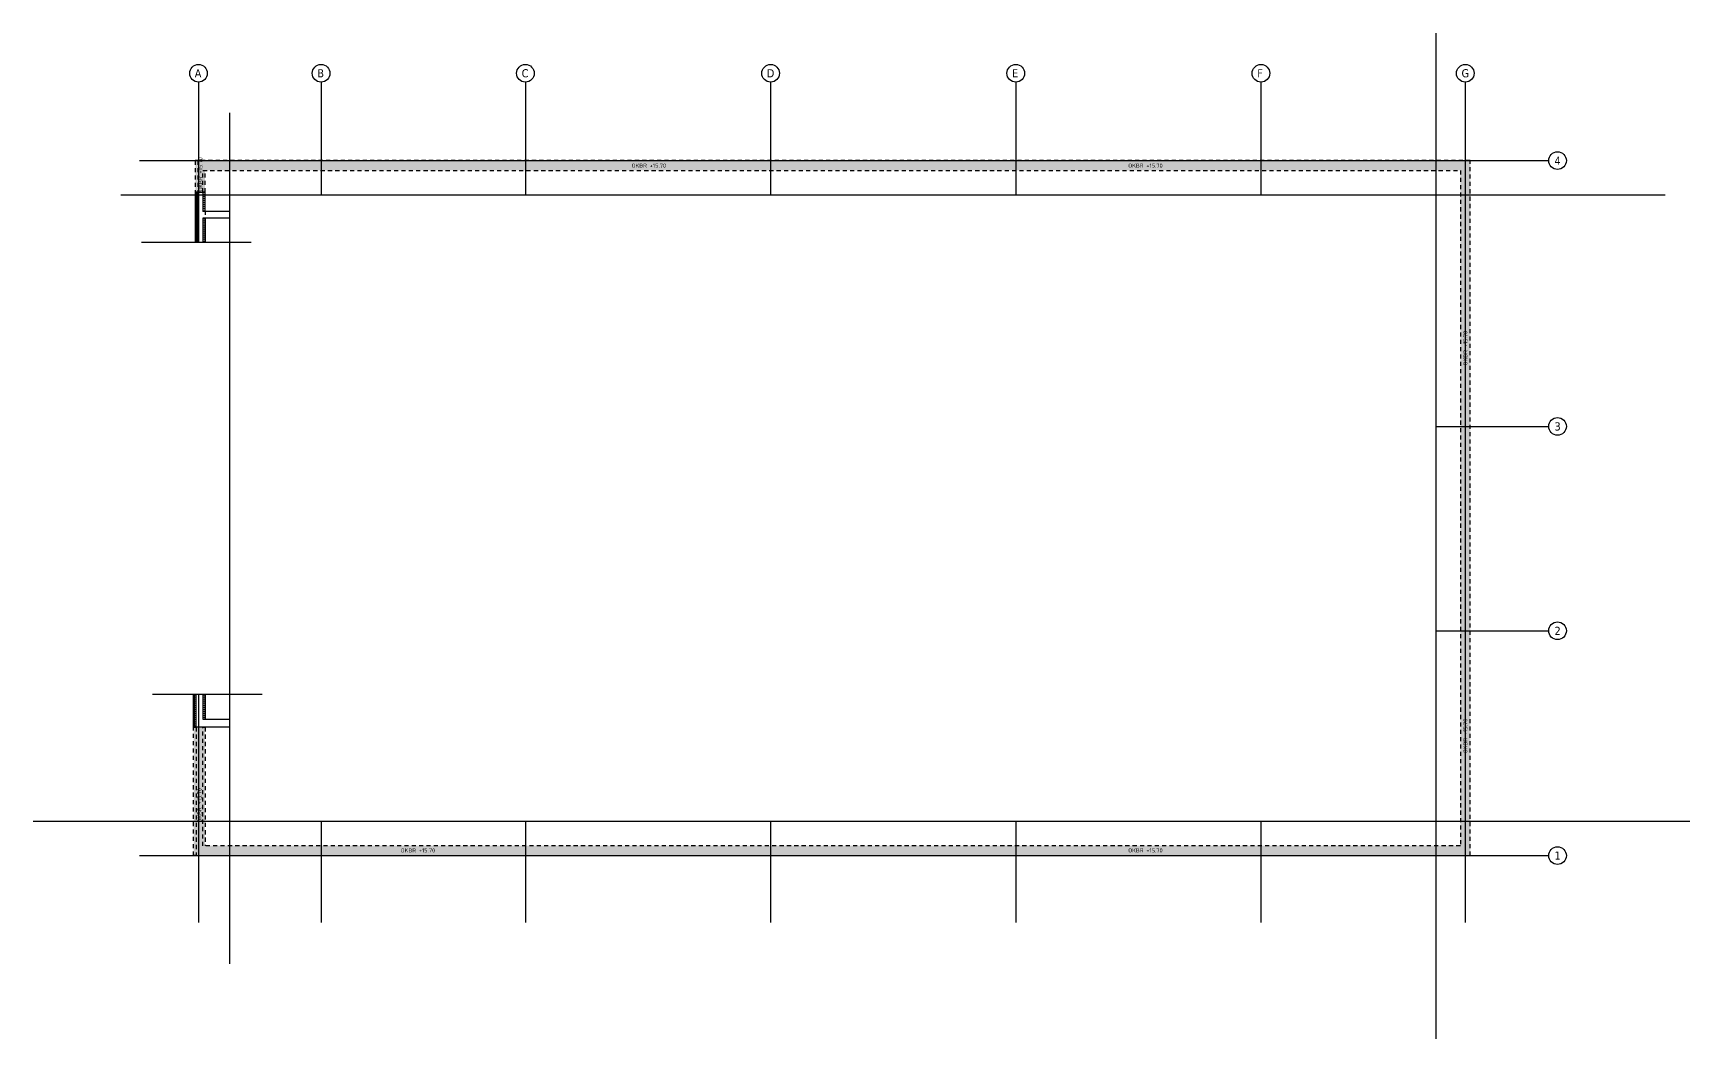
# Model space of a CAD drawing. Extents: x -67 to 77, y -7 to 90.
# Drawn here: x -67.4 to -16.7, y 58.9 to 89.6 of the extents above; entities that cross this region are included whole.
import ezdxf

# ---------------------------------------------------------------- set-up
doc = ezdxf.new("R2010")
doc.units = 0
doc.header["$LTSCALE"] = 0.5
for name, pattern in [('AUSGEZOGEN', [1000.01, 1000, 0.01]), ('HIDDEN2', [0.187, 0.125, -0.062]), ('VERDECKT', [0.375, 0.25, -0.125])]:
    doc.linetypes.add(name, pattern=pattern)
for name, color, linetype in [('ACHSEN', 7, 'Continuous'), ('BETON', 7, 'Continuous'), ('grau_hell', 7, 'Continuous'), ('OBJEKT', 7, 'Continuous'), ('SFP_Achsen', 7, 'Continuous'), ('TEXT', 7, 'Continuous'), ('VERDECKT', 7, 'Continuous')]:
    doc.layers.add(name, color=color, linetype=linetype)
doc.layers.add('NOPLOT', color=7, linetype='Continuous', plot=False)
doc.layers.add('zila_01_rb_02_stb-fertig_05_schraff', color=144, linetype='Continuous', lineweight=9)
doc.styles.add('helv', font='tahoma.ttf')
doc.styles.add('txt', font='isocp.shx')
pattern_1 = [(0, (-141.03973, 25.620005), (1e-17, 0.0625), []), (90, (-141.03973, 25.620005), (-0.0625, 2e-17), [])]

# ---------------------------------------------------------------- blocks, each defined once
blk = doc.blocks.new('Brüstung DG')
at = {"layer": 'VERDECKT', "color": 7, "linetype": 'VERDECKT', "lineweight": -2}
for p, q in [((39.05, 21.25), (0.125, 21.25)), ((0.125, 21.25), (0.125, 20.285)), ((0.285, 20.285), (0.285, 20.95)), ((0.285, 20.95), (38.75, 20.95)), ((38.75, 20.95), (38.75, 0.3)), ((39.05, 0), (39.05, 21.25)), ((0.125, 20.285), (0.125, 20.285)), ((0.125, 20.285), (0.125, 20.285)), ((0.125, 20.285), (0.285, 20.285)), ((0.285, 20.285), (0.285, 20.285)), ((0.285, 20.285), (0.285, 20.285)), ((0.285, 3.925), (0.075, 3.925)), ((0.075, 3.925), (0.075, 0)), ((0.285, 3.925), (0.35, 3.925)), ((0.285, 0.3), (0.285, 3.925)), ((0.35, 3.925), (0.35, 0.3)), ((0.075, 0), (39.05, 0)), ((38.75, 0.3), (0.285, 0.3))]:
    blk.add_line(p, q, dxfattribs=at)
for points in [[(0.125, 21.25), (0.05, 21.25), (0.05, 20.285), (0.125, 20.285)], [(0.285, 20.285), (0.35, 20.285), (0.35, 20.95)], [(0.075, 0), (0, 0), (0, 3.925), (0.075, 3.925)]]:
    blk.add_lwpolyline(points, dxfattribs=at)

msp = doc.modelspace()

# ---------------------------------------------------------------- hatches: boundary and pattern name
at = {"layer": 'grau_hell'}
msp.add_hatch(color=9, dxfattribs=at).paths.add_polyline_path([(-62.455, 84.748), (-62.155, 84.748), (-62.155, 85.413), (-23.755, 85.413), (-23.755, 64.763), (-62.155, 64.763), (-62.155, 68.388), (-62.505, 68.388), (-62.505, 64.463), (-23.455, 64.463), (-23.455, 85.713), (-62.455, 85.713)])
at = {"layer": 'zila_01_rb_02_stb-fertig_05_schraff', "linetype": 'AUSGEZOGEN'}
h = msp.add_hatch(dxfattribs=at)
h.set_pattern_fill('ANSI37', color=102, scale=0.5, angle=-45)
h.set_pattern_definition(pattern_1)
h.paths.add_polyline_path([(-62.155, 69.388), (-62.22, 69.388), (-62.22, 68.638), (-62.155, 68.638)])
h.paths.add_polyline_path([(-62.43, 69.388), (-62.505, 69.388), (-62.505, 68.388), (-62.43, 68.388)])
h.paths.add_polyline_path([(-62.22, 83.208), (-62.155, 83.208), (-62.155, 83.958), (-62.22, 83.958)])
h.paths.add_polyline_path([(-62.455, 83.208), (-62.38, 83.208), (-62.38, 84.748), (-62.455, 84.748)])
at = {"layer": 'zila_01_rb_02_stb-fertig_05_schraff'}
h = msp.add_hatch(dxfattribs=at)
h.set_pattern_fill('ANSI37', color=102, scale=0.5, angle=-45)
h.set_pattern_definition(pattern_1)
h.paths.add_polyline_path([(-62.155, 84.748), (-62.22, 84.748), (-62.22, 84.158), (-62.155, 84.158)])

# ---------------------------------------------------------------- linework, layer by layer
at = {"layer": 'ACHSEN', "color": 140, "linetype": 'AUSGEZOGEN'}
for p, q in [((-62.355, 88.113), (-62.355, 83.208)), ((-58.605, 88.113), (-58.605, 84.663)), ((-52.355, 88.113), (-52.355, 84.663)), ((-44.855, 88.113), (-44.855, 84.663)), ((-37.355, 88.113), (-37.355, 84.663)), ((-29.855, 88.113), (-29.855, 84.663)), ((-23.605, 88.113), (-23.605, 62.413)), ((-64.155, 85.713), (-21.055, 85.713)), ((-24.505, 77.588), (-21.055, 77.588)), ((-24.505, 71.338), (-21.055, 71.338)), ((-62.355, 69.388), (-62.355, 62.413)), ((-58.605, 65.513), (-58.605, 62.413)), ((-52.355, 65.513), (-52.355, 62.413)), ((-44.855, 65.513), (-44.855, 62.413)), ((-37.355, 65.513), (-37.355, 62.413)), ((-29.855, 65.513), (-29.855, 62.413)), ((-64.155, 64.463), (-21.055, 64.463))]:
    msp.add_line(p, q, dxfattribs=at)
at = {"layer": 'BETON', "color": 6, "linetype": 'AUSGEZOGEN', "lineweight": -2}
for p, q in [((-62.38, 83.208), (-62.38, 84.748)), ((-62.38, 84.748), (-62.22, 84.748)), ((-62.22, 84.748), (-62.22, 84.158)), ((-62.22, 83.958), (-62.22, 83.208)), ((-62.155, 83.958), (-62.155, 83.208)), ((-62.43, 68.388), (-62.43, 69.388)), ((-62.22, 69.388), (-62.22, 68.638)), ((-62.155, 69.388), (-62.155, 68.638)), ((-62.22, 68.638), (-61.405, 68.638)), ((-61.405, 68.388), (-62.43, 68.388))]:
    msp.add_line(p, q, dxfattribs=at)
at = {"layer": 'BETON', "color": 6, "linetype": 'AUSGEZOGEN'}
for p, q in [((-61.405, 84.158), (-62.22, 84.158)), ((-61.405, 83.958), (-62.22, 83.958)), ((-62.43, 68.388), (-62.505, 68.388))]:
    msp.add_line(p, q, dxfattribs=at)
at = {"layer": 'BETON', "color": 6, "linetype": 'AUSGEZOGEN', "lineweight": -2}
for points in [[(-62.38, 84.748), (-62.455, 84.748), (-62.455, 83.208)], [(-62.155, 84.158), (-62.155, 84.748), (-62.22, 84.748)], [(-62.43, 68.388), (-62.505, 68.388), (-62.505, 69.388)]]:
    msp.add_lwpolyline(points, dxfattribs=at)
at = {"layer": 'NOPLOT', "color": 191, "linetype": 'AUSGEZOGEN'}
for p, q in [((-24.505, 89.611), (-24.505, 58.86)), ((-61.405, 87.179), (-61.405, 61.153)), ((-64.729, 84.663), (-17.494, 84.663)), ((-60.742, 83.208), (-64.099, 83.208)), ((-60.405, 69.388), (-63.759, 69.388)), ((-67.414, 65.513), (-16.736, 65.513))]:
    msp.add_line(p, q, dxfattribs=at)
at = {"layer": 'OBJEKT', "color": 7, "linetype": 'HIDDEN2'}
msp.add_line((-62.155, 84.158), (-62.155, 83.958), dxfattribs=at)
at = {"layer": 'SFP_Achsen', "color": 7, "linetype": 'AUSGEZOGEN'}
for centre in [(-62.355, 88.384), (-58.605, 88.384), (-52.355, 88.384), (-44.855, 88.384), (-37.355, 88.384), (-29.855, 88.384), (-23.605, 88.384), (-20.784, 85.713), (-20.784, 77.588), (-20.784, 71.338), (-20.784, 64.463)]:
    msp.add_circle(centre, 0.27, dxfattribs=at)

# ---------------------------------------------------------------- block references
at = {"layer": 'VERDECKT', "color": 7, "linetype": 'VERDECKT'}
msp.add_blockref('Brüstung DG', (-62.505, 64.463), dxfattribs=at)

# ---------------------------------------------------------------- texts
at = {"layer": 'SFP_Achsen', "color": 6, "linetype": 'AUSGEZOGEN', "style": 'helv'}
for s, p in [('A', (-62.469, 88.26)), ('B', (-58.719, 88.26)), ('C', (-52.469, 88.26)), ('D', (-44.969, 88.26)), ('E', (-37.469, 88.26)), ('F', (-29.969, 88.26)), ('G', (-23.719, 88.26)), ('4', (-20.875, 85.587)), ('3', (-20.875, 77.462)), ('2', (-20.875, 71.212)), ('1', (-20.875, 64.337))]:
    msp.add_text(s, height=0.25, dxfattribs=at).set_placement(p)
at = {"layer": 'TEXT', "color": 7, "linetype": 'AUSGEZOGEN', "style": 'txt'}
for p in [(-62.235, 84.764), (-23.542, 79.453), (-23.542, 67.594), (-62.262, 65.473)]:
    msp.add_text('OKBR +15.70', height=0.125, rotation=90, dxfattribs=at).set_placement(p)
for p in [(-49.107, 85.499), (-33.916, 85.499), (-56.169, 64.56), (-33.916, 64.56)]:
    msp.add_text('OKBR +15.70', height=0.125, dxfattribs=at).set_placement(p)

doc.saveas('drawing.dxf')
